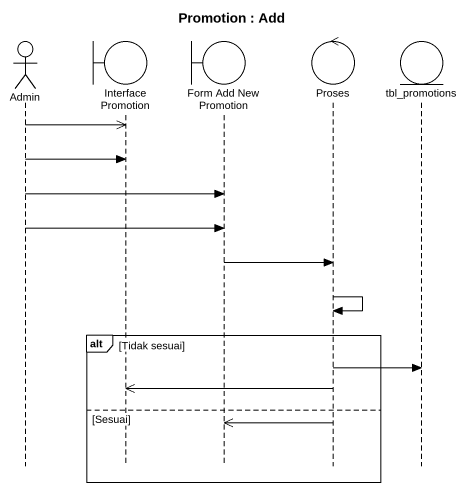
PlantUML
@startuml
title Promotion : Add
hide footbox
actor Admin
boundary "Interface Promotion" as Interface_Promotion
boundary "Form Add New Promotion" as Form_Add_New_Promotion
control Proses
entity tbl_promotions

Admin ->> Interface_Promotion
Admin -> Interface_Promotion
Admin -> Form_Add_New_Promotion
Admin -> Form_Add_New_Promotion
Form_Add_New_Promotion -> Proses
Proses -> Proses
alt Tidak sesuai
  Proses -> tbl_promotions
  Proses ->> Interface_Promotion
else Sesuai
  Proses ->> Form_Add_New_Promotion
end
@enduml
